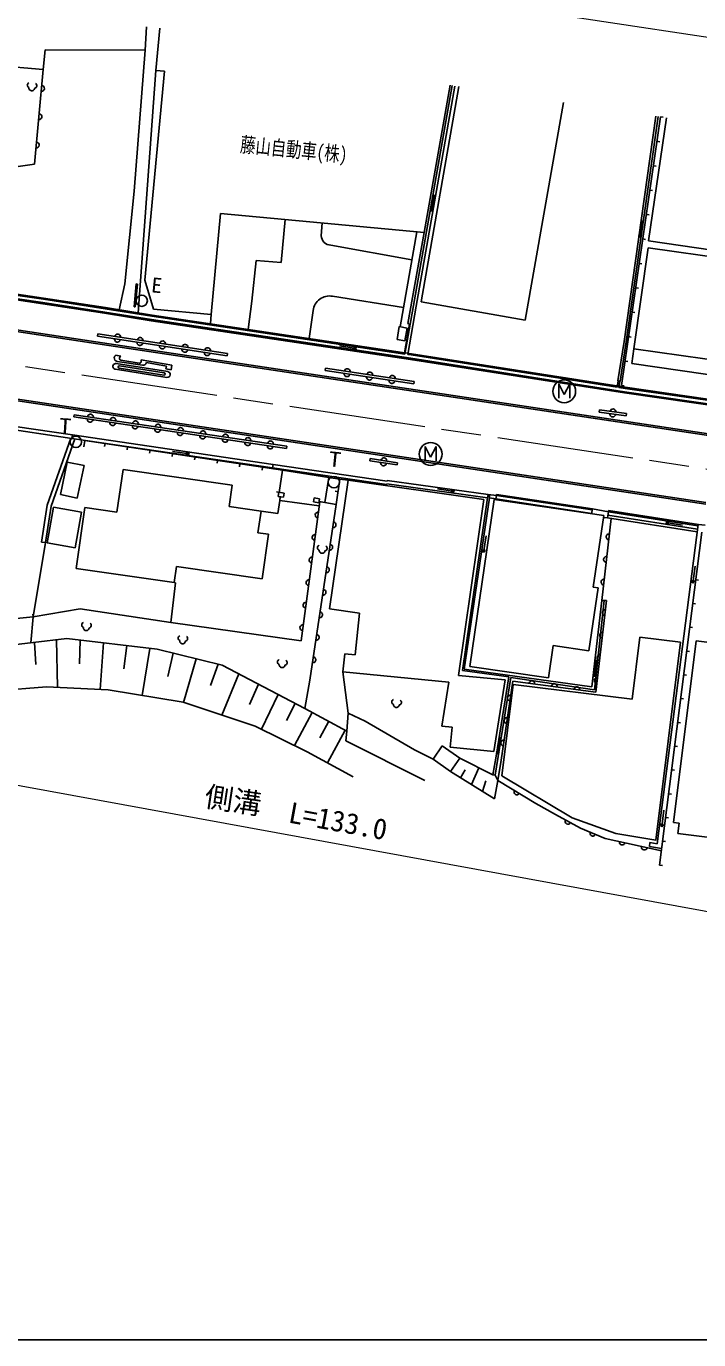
# Model space of a CAD drawing. Units: millimetres, scale not verified. Extents: x 40000 to 680000, y 20000 to 380000.
# Drawn here: x 100628 to 159768, y 205000 to 320490 of the extents above; entities that cross this region are included whole.
import ezdxf
from ezdxf.enums import TextEntityAlignment as Align

# ---------------------------------------------------------------- set-up
doc = ezdxf.new("R2010")
doc.units = ezdxf.units.MM
doc.header["$LTSCALE"] = 1000
doc.linetypes.add('CHAIN', pattern=[18.5, 12, -1.5, 3.5, -1.5])
for name, color, linetype, lineweight in [('M-BGD', 7, 'Continuous', 25), ('M-BMK', 2, 'CHAIN', 13), ('M-STR-HTXT', 7, 'Continuous', 13), ('M-TTL-BAND', 7, 'Continuous', 25)]:
    doc.layers.add(name, color=color, linetype=linetype, lineweight=lineweight)
doc.styles.add('ＭＳ ゴシック', font='')
doc.styles.get('ＭＳ ゴシック').set_extended_font_data('MS Gothic')

msp = doc.modelspace()

# ---------------------------------------------------------------- linework, layer by layer
at = {"layer": 'M-BGD'}
for p, q in [((111089, 318391), (111212, 320429)), ((112024, 316613), (112372, 320320)), ((102282, 318421), (102124, 316694)), ((111089, 318391), (102282, 318421)), ((110106, 305979), (111089, 318391)), ((102124, 316694), (97752, 317050)), ((101362, 308376), (102124, 316694)), ((110467, 295294), (112024, 316613)), ((111053, 298156), (112776, 316543)), ((112776, 316543), (112024, 316613)), ((137901, 315297), (135628, 302356)), ((134682, 295925), (138080, 315276)), ((134928, 295881), (138327, 315233)), ((135345, 296268), (138666, 315182)), ((147876, 313799), (144514, 294658)), ((152964, 288905), (156400, 312521)), ((153199, 292777), (155994, 312581)), ((156192, 312551), (153397, 292748)), ((156925, 312441), (155338, 301635)), ((156400, 312521), (156648, 312485)), ((156400, 312521), (156648, 312485)), ((156088, 310374), (156336, 310338)), ((92144, 307039), (101362, 308376)), ((155776, 308227), (156023, 308191)), ((155463, 306080), (155711, 306044)), ((109306, 297848), (110106, 305979)), ((136516, 305666), (136258, 304189)), ((117708, 304035), (116874, 295134)), ((135628, 302356), (117708, 304035)), ((136257, 304189), (136186, 304430)), ((136186, 304430), (136407, 304391)), ((136407, 304391), (136257, 304189)), ((155151, 303933), (155398, 303897)), ((123033, 299712), (123408, 303501)), ((126653, 303197), (126576, 302075)), ((154804, 303403), (154592, 301918)), ((134974, 302417), (133513, 294062)), ((135628, 302356), (134179, 294348)), ((154591, 301918), (154512, 302156)), ((154512, 302156), (154735, 302125)), ((154735, 302125), (154591, 301918)), ((154839, 301786), (155086, 301750)), ((155338, 301635), (164018, 300359)), ((127415, 301255), (134542, 299944)), ((154058, 292140), (155330, 301008)), ((155330, 301008), (170751, 298797)), ((120479, 296307), (120837, 299898)), ((120837, 299898), (123033, 299712)), ((154526, 299639), (154774, 299603)), ((86210, 298408), (102072, 296095)), ((86225, 298507), (102087, 296194)), ((86268, 298804), (102131, 296491)), ((86283, 298903), (102146, 296590)), ((111809, 295608), (111053, 298156)), ((108785, 295565), (109306, 297848)), ((110114, 295815), (110300, 297833)), ((110399, 297823), (110213, 295806)), ((110300, 297833), (110399, 297823)), ((154214, 297492), (154461, 297456)), ((106718, 292607), (85885, 295744)), ((85908, 295893), (106740, 292756)), ((102072, 296095), (107517, 295263)), ((102087, 296194), (107532, 295362)), ((102131, 296491), (107579, 295659)), ((102146, 296590), (107594, 295757)), ((107579, 295659), (111684, 294996)), ((107594, 295757), (111699, 295095)), ((110213, 295806), (110114, 295815)), ((120138, 293834), (120479, 296307)), ((133809, 295755), (127553, 296756)), ((133926, 291673), (134682, 295925)), ((134173, 291636), (134928, 295881)), ((144514, 294658), (135345, 296268)), ((107517, 295263), (111623, 294601)), ((107532, 295362), (111638, 294699)), ((111623, 294601), (134422, 291195)), ((111638, 294699), (134437, 291293)), ((111684, 294996), (133926, 291673)), ((111699, 295095), (134497, 291689)), ((116874, 295134), (111809, 295608)), ((116874, 295134), (116823, 294358)), ((125853, 295512), (125501, 293033)), ((153902, 295345), (154149, 295309)), ((106914, 293435), (106884, 293237)), ((118329, 291709), (106914, 293435)), ((133232, 292940), (133426, 294077)), ((133426, 294077), (134115, 293959)), ((134324, 294305), (133898, 291778)), ((134115, 293959), (133921, 292823)), ((134179, 294348), (134324, 294305)), ((150855, 285978), (106718, 292607)), ((106740, 292756), (150877, 286127)), ((106884, 293237), (118299, 291512)), ((128173, 292378), (129656, 292152)), ((129416, 292074), (129450, 292297)), ((129450, 292297), (129656, 292152)), ((133921, 292823), (133232, 292940)), ((152661, 289311), (153199, 292777)), ((153397, 292748), (152859, 289281)), ((153589, 293198), (153837, 293162)), ((108931, 291493), (108504, 291559)), ((108635, 291539), (108934, 291492)), ((110566, 290877), (108953, 291128)), ((113427, 290690), (110724, 291162)), ((118299, 291512), (118329, 291709)), ((129656, 292152), (129416, 292074)), ((134173, 291636), (134482, 291590)), ((134422, 291195), (153229, 288254)), ((134437, 291293), (153243, 288353)), ((134482, 291590), (152600, 288757)), ((134497, 291689), (153303, 288749)), ((153277, 291052), (153524, 291015)), ((154058, 292140), (153870, 290832)), ((169479, 289928), (154058, 292140)), ((113003, 289621), (108467, 290326)), ((113081, 290125), (108546, 290830)), ((110845, 290679), (108628, 291024)), ((112724, 289819), (108793, 290430)), ((112755, 290021), (108825, 290632)), ((112951, 290618), (111193, 290925)), ((112951, 290618), (112911, 290358)), ((113365, 290287), (112911, 290358)), ((126933, 290418), (126903, 290220)), ((126903, 290220), (134715, 289047)), ((134744, 289245), (126933, 290418)), ((153870, 290832), (169291, 288620)), ((134715, 289047), (134744, 289245)), ((147450, 289041), (147933, 288124)), ((147450, 287784), (147450, 289041)), ((147933, 288124), (148417, 289042)), ((148417, 289042), (148417, 287787)), ((152600, 288757), (152686, 289308)), ((152859, 289281), (152661, 289311)), ((152834, 289285), (152748, 288734)), ((152748, 288734), (153288, 288650)), ((152964, 288905), (153212, 288869)), ((153303, 288749), (168824, 286519)), ((98495, 287772), (141668, 281281)), ((141691, 281429), (98517, 287921)), ((153229, 288254), (168751, 286024)), ((153243, 288353), (168766, 286123)), ((153288, 288650), (168809, 286420)), ((151037, 286751), (151010, 286553)), ((151010, 286553), (153397, 286231)), ((153424, 286429), (151037, 286751)), ((153397, 286231), (153424, 286429)), ((92621, 286042), (104638, 284255)), ((92665, 286339), (104682, 284552)), ((104851, 286337), (104822, 286139)), ((104822, 286139), (123503, 283366)), ((123533, 283564), (104851, 286337)), ((169400, 283180), (150855, 285978)), ((150877, 286127), (169423, 283328)), ((104548, 284268), (102469, 278392)), ((104901, 284216), (102809, 278306)), ((104682, 284552), (104638, 284255)), ((122294, 281656), (104638, 284255)), ((122338, 281953), (104682, 284552)), ((105692, 283497), (105782, 284064)), ((105782, 284064), (123173, 281445)), ((107556, 283797), (107519, 283550)), ((109533, 283499), (109496, 283252)), ((111511, 283201), (111474, 282954)), ((113486, 283114), (114969, 282891)), ((114730, 282814), (114763, 283036)), ((114763, 283036), (114969, 282891)), ((123503, 283366), (123533, 283564)), ((135707, 283530), (136191, 282614)), ((135707, 282273), (135707, 283530)), ((136191, 282614), (136674, 283532)), ((136674, 283532), (136674, 282277)), ((103631, 279312), (104229, 282166)), ((104229, 282166), (105711, 281855)), ((105711, 281855), (105112, 279001)), ((113489, 282903), (113452, 282656)), ((114969, 282891), (114730, 282814)), ((115467, 282605), (115429, 282358)), ((117444, 282308), (117407, 282060)), ((119422, 282010), (119385, 281763)), ((122338, 281953), (122294, 281656)), ((132370, 280482), (122338, 281953)), ((130878, 282475), (130848, 282278)), ((130848, 282278), (133232, 281917)), ((133262, 282115), (130878, 282475)), ((133232, 281917), (133262, 282115)), ((109135, 281520), (108594, 277759)), ((118734, 280139), (109135, 281520)), ((121400, 281712), (121362, 281465)), ((132326, 280185), (122294, 281656)), ((123173, 281445), (122881, 279507)), ((127228, 280826), (123173, 281445)), ((127228, 280826), (126884, 278610)), ((127228, 280826), (128211, 280673)), ((128211, 280673), (127881, 278449)), ((128211, 280673), (128938, 280586)), ((141668, 281281), (160381, 278468)), ((160403, 278616), (141691, 281429)), ((118462, 278251), (118734, 280139)), ((122881, 279507), (122634, 279544)), ((122782, 279150), (122838, 279514)), ((122838, 279514), (123300, 279443)), ((127304, 269253), (128938, 280586)), ((128046, 279561), (127799, 279598)), ((128938, 280586), (140861, 278867)), ((132338, 280263), (132326, 280185)), ((141204, 279033), (132338, 280263)), ((132381, 280560), (132370, 280482)), ((141245, 279330), (132381, 280560)), ((136791, 279805), (138276, 279589)), ((138037, 279510), (138069, 279732)), ((138276, 279589), (138037, 279510)), ((138069, 279732), (138276, 279589)), ((102469, 278392), (101961, 275141)), ((105112, 279001), (103631, 279312)), ((122916, 278792), (122758, 277642)), ((123244, 279079), (122782, 279150)), ((122916, 278792), (122962, 279122)), ((126397, 278313), (122916, 278792)), ((123300, 279443), (123244, 279079)), ((126447, 278680), (124789, 266448)), ((125576, 262993), (127881, 278449)), ((125896, 278661), (125954, 279018)), ((126366, 278584), (125896, 278661)), ((125954, 279018), (126424, 278941)), ((126424, 278941), (126366, 278584)), ((126383, 278690), (126423, 278937)), ((127881, 278449), (126383, 278690)), ((140861, 278867), (138632, 263414)), ((141204, 279033), (138981, 263840)), ((141353, 279013), (139151, 263968)), ((141785, 278885), (139636, 264200)), ((141245, 279330), (141204, 279033)), ((141978, 279232), (141245, 279330)), ((141936, 278935), (141353, 279013)), ((151411, 277476), (141785, 278885)), ((141978, 279232), (141936, 278935)), ((141936, 278935), (150354, 277661)), ((141978, 279232), (141993, 279331)), ((141978, 279232), (150399, 277957)), ((141993, 279331), (150414, 278056)), ((102809, 278306), (102307, 275087)), ((103020, 278195), (102466, 275071)), ((105488, 277756), (103020, 278195)), ((104933, 274633), (105488, 277756)), ((105781, 278163), (105013, 272822)), ((108594, 277759), (105781, 278163)), ((121277, 277846), (118462, 278251)), ((121005, 275953), (121277, 277846)), ((122758, 277642), (121277, 277846)), ((150414, 278056), (150349, 277631)), ((150414, 278056), (151818, 277788)), ((150489, 271171), (151411, 277476)), ((152053, 277213), (151250, 270002)), ((151736, 277263), (151387, 277310)), ((151818, 277788), (151736, 277263)), ((151736, 277263), (159628, 276030)), ((151772, 277492), (159657, 276260)), ((151818, 277788), (151838, 277917)), ((151818, 277788), (159695, 276558)), ((151838, 277917), (159751, 276681)), ((159712, 276687), (156100, 248604)), ((158346, 276620), (156865, 276863)), ((156866, 276863), (157106, 276938)), ((157069, 276715), (156866, 276863)), ((157106, 276938), (157069, 276715)), ((159751, 276681), (160347, 276615)), ((101239, 268556), (102307, 275087)), ((101961, 275141), (102307, 275087)), ((102466, 275071), (104933, 274633)), ((121944, 275818), (121005, 275953)), ((121380, 271894), (121944, 275818)), ((141084, 275693), (140837, 274213)), ((156323, 246738), (160042, 276011)), ((140837, 274213), (140763, 274454)), ((140763, 274454), (140985, 274417)), ((140985, 274417), (140837, 274213)), ((105013, 272822), (113637, 271582)), ((113637, 271582), (113838, 272979)), ((113838, 272979), (121380, 271894)), ((159443, 273009), (159259, 271520)), ((113755, 271565), (113354, 268069)), ((113637, 271582), (113755, 271565)), ((159259, 271520), (159175, 271758)), ((159175, 271758), (159398, 271730)), ((159398, 271730), (159259, 271520)), ((159511, 271829), (159759, 271798)), ((150101, 265570), (150912, 271109)), ((150912, 271109), (150489, 271171)), ((105354, 269258), (101239, 268556)), ((113354, 268069), (105354, 269258)), ((129921, 268876), (127304, 269253)), ((150365, 262409), (151250, 270002)), ((150590, 262136), (151461, 269996)), ((151659, 269990), (150726, 261933)), ((151250, 270002), (151659, 269990)), ((159245, 269738), (159493, 269707)), ((101239, 268556), (83007, 266705)), ((101239, 268556), (101038, 266284)), ((101239, 268556), (101213, 268805)), ((113354, 268069), (124789, 266448)), ((129565, 265218), (129921, 268876)), ((158979, 267647), (159227, 267616)), ((98242, 265962), (104204, 266650)), ((101338, 266319), (101480, 264369)), ((103281, 266543), (103375, 262366)), ((104204, 266650), (112126, 265714)), ((105356, 266514), (105299, 264425)), ((107431, 266269), (107129, 262186)), ((109463, 266029), (109220, 263996)), ((111496, 265789), (110809, 261656)), ((112126, 265714), (117847, 264314)), ((146545, 263189), (146961, 266029)), ((146961, 266029), (150101, 265570)), ((154579, 266765), (153907, 261322)), ((158153, 266323), (154579, 266765)), ((156002, 248914), (158153, 266323)), ((157558, 250473), (159548, 266449)), ((159548, 266449), (168767, 265301)), ((113544, 265367), (113079, 263325)), ((115579, 264869), (114443, 261044)), ((128475, 263717), (128630, 265309)), ((128630, 265309), (129565, 265218)), ((150771, 264771), (150596, 263281)), ((158714, 265556), (158962, 265525)), ((117517, 264395), (116832, 262521)), ((119314, 263548), (117840, 259924)), ((117847, 264314), (125128, 260510)), ((137791, 262810), (128475, 263717)), ((128927, 260106), (128475, 263717)), ((138632, 263414), (142753, 263013)), ((138981, 263840), (143059, 263273)), ((139151, 263968), (150365, 262409)), ((139636, 264200), (146545, 263189)), ((150596, 263281), (150510, 263518)), ((150510, 263518), (150734, 263492)), ((150734, 263492), (150596, 263281)), ((158448, 263466), (158696, 263434)), ((97881, 262057), (102415, 262412)), ((102415, 262412), (107842, 262152)), ((121048, 262642), (120256, 260853)), ((125576, 262993), (125128, 260510)), ((137166, 258952), (137791, 262810)), ((142753, 263013), (141735, 256729)), ((143059, 263273), (141944, 256322)), ((142141, 256290), (143253, 263224)), ((143406, 262917), (142393, 255969)), ((143447, 262614), (142456, 254583)), ((143253, 263224), (150590, 262136)), ((150726, 261933), (143406, 262917)), ((153907, 261322), (143447, 262614)), ((107842, 262152), (114418, 261053)), ((114418, 261053), (120760, 258961)), ((122781, 261736), (121319, 258685)), ((158183, 261375), (158431, 261343)), ((124281, 260953), (123510, 259447)), ((125776, 260161), (124227, 257250)), ((125128, 260510), (128829, 258517)), ((128829, 258517), (128926, 260106)), ((128926, 260106), (130435, 259382)), ((120760, 258961), (125334, 256704)), ((127227, 259380), (126449, 257926)), ((130435, 259382), (134760, 256881)), ((138081, 258863), (137166, 258952)), ((137909, 257101), (138081, 258863)), ((157917, 259284), (158165, 259252)), ((128679, 258598), (127129, 255719)), ((128829, 258517), (128724, 257667)), ((128724, 257667), (135673, 254171)), ((142306, 257970), (142065, 256490)), ((125334, 256704), (129380, 254484)), ((134760, 256881), (136399, 256043)), ((137213, 257208), (136399, 256043)), ((138759, 256128), (137213, 257208)), ((141735, 256729), (137909, 257101)), ((142065, 256490), (141990, 256730)), ((141990, 256730), (142212, 256694)), ((142212, 256694), (142065, 256490)), ((157651, 257193), (157899, 257161)), ((136399, 256043), (137945, 254963)), ((137945, 254963), (138759, 256128)), ((138759, 256128), (141671, 254676)), ((139796, 253814), (140436, 255292)), ((141944, 256322), (141671, 254676)), ((141869, 254643), (142141, 256290)), ((142393, 255969), (142095, 254176)), ((137946, 254965), (141810, 252562)), ((138820, 254421), (139230, 255100)), ((140755, 253218), (141046, 254152)), ((141671, 254676), (141869, 254643)), ((141810, 252562), (142095, 254176)), ((141869, 254643), (142095, 254176)), ((142095, 254176), (145449, 252158)), ((142456, 254583), (148627, 250892)), ((157386, 255102), (157634, 255070)), ((157120, 253011), (157368, 252979)), ((145449, 252158), (147177, 251175)), ((147177, 251175), (149364, 249984)), ((148627, 250892), (152488, 249518)), ((156711, 251574), (156527, 250085)), ((156855, 250920), (157103, 250888)), ((149364, 249984), (151539, 249083)), ((152488, 249518), (156002, 248914)), ((156528, 250085), (156443, 250322)), ((156443, 250322), (156667, 250295)), ((156667, 250295), (156528, 250085)), ((158051, 250412), (157558, 250473)), ((157938, 249506), (158051, 250412)), ((163718, 248786), (157938, 249506)), ((151539, 249083), (156480, 247974)), ((155481, 248707), (155424, 248361)), ((155424, 248361), (156507, 248182)), ((156100, 248604), (155481, 248707)), ((156589, 248829), (156837, 248798)), ((156323, 246738), (156571, 246707))]:
    msp.add_line(p, q, dxfattribs=at)
msp.add_lwpolyline([(112911, 290358), (113365, 290287), (113427, 290690)], dxfattribs=at)
msp.add_lwpolyline([(112911, 290358), (113365, 290287), (113427, 290690)], dxfattribs=at)
for centre, radius in [((110783, 296357), 500), ((147937, 288389), 1000), ((104993, 283946), 500), ((136194, 282878), 1000), ((127681, 280402), 500), ((141319, 279157), 75)]:
    msp.add_circle(centre, radius, dxfattribs=at)
for centre, radius, start, end in [((100940, 315310), 228, 110.43003, 249.67716), ((101333, 315271), 228, 279.00882, 58.25596), ((101115, 315072), 255, 174.34299, 354.34299), ((101972, 315025), 250, 264.76828, 84.76825), ((101744, 312535), 250, 264.76828, 84.76825), ((101516, 310046), 250, 264.76828, 84.76825), ((127395, 302073), 818, 179.8501, 271.501), ((127310, 295305), 1471, 80.47834, 171.89493), ((108667, 293170), 250, 351.40375, 171.40375), ((108637, 292972), 250, 171.40375, 351.40376), ((110615, 292673), 250, 171.40375, 351.40376), ((110645, 292871), 250, 351.40375, 171.40375), ((112592, 292374), 250, 171.40375, 351.40376), ((112622, 292572), 250, 351.40375, 171.40375), ((114600, 292273), 250, 351.40375, 171.40375), ((116577, 291974), 250, 351.40375, 171.40375), ((108675, 291326), 306, 171.1571, 261.15712), ((108624, 291334), 255, 118.027, 171.1571), ((108977, 291279), 153, 171.1571, 261.1571), ((109128, 291256), 306, 129.34678, 171.1571), ((110438, 291052), 306, 351.1571, 21.15713), ((114570, 292075), 250, 171.40375, 351.40376), ((116547, 291776), 250, 171.40375, 351.40376), ((108507, 290578), 255, 81.1571, 261.1571), ((108809, 290531), 102, 81.1571, 261.1571), ((109128, 291256), 306, 261.15707, 261.15713), ((110438, 291052), 306, 261.10539, 261.2088), ((110590, 291028), 153, 261.1571, 351.1571), ((110892, 290981), 306, 261.13052, 349.41187), ((112740, 289920), 102, 261.1571, 81.1571), ((113042, 289873), 255, 261.1571, 81.1571), ((128832, 289931), 250, 171.4621, 351.46211), ((128861, 290128), 250, 351.4621, 171.4621), ((130839, 289831), 250, 351.4621, 171.4621), ((130810, 289634), 250, 171.4621, 351.46211), ((132788, 289337), 250, 171.4621, 351.46211), ((132817, 289535), 250, 351.4621, 171.4621), ((152204, 286392), 250, 172.3205, 352.32051), ((152231, 286590), 250, 352.32053, 172.3205), ((106250, 285927), 250, 171.55695, 351.55694), ((106279, 286125), 250, 351.55695, 171.55695), ((108228, 285633), 250, 171.55695, 351.55694), ((108258, 285831), 250, 351.55695, 171.55695), ((110206, 285340), 250, 171.55695, 351.55694), ((110236, 285537), 250, 351.55695, 171.55695), ((112214, 285244), 250, 351.55695, 171.55695), ((112185, 285046), 250, 171.55695, 351.55694), ((114163, 284752), 250, 171.55695, 351.55694), ((114193, 284950), 250, 351.55695, 171.55695), ((116142, 284459), 250, 171.55695, 351.55694), ((116171, 284657), 250, 351.55695, 171.55695), ((118120, 284165), 250, 171.55695, 351.55694), ((118149, 284363), 250, 351.55695, 171.55695), ((120128, 284069), 250, 351.55695, 171.55695), ((120098, 283871), 250, 171.55695, 351.55694), ((122077, 283578), 250, 171.55695, 351.55694), ((122106, 283776), 250, 351.55695, 171.55695), ((132041, 282097), 250, 171.39515, 351.39515), ((132071, 282295), 250, 351.39515, 171.39515), ((126291, 277518), 250, 82.2836, 262.2836), ((127614, 276655), 250, 261.51866, 81.51867), ((126022, 275536), 250, 82.2836, 262.2836), ((127319, 274677), 250, 261.51866, 81.51867), ((151873, 275595), 250, 83.64832, 263.64833), ((125754, 273554), 250, 82.2836, 262.2836), ((126466, 274640), 228, 110.43003, 249.67716), ((126641, 274401), 255, 174.34299, 354.34299), ((126859, 274601), 228, 279.00882, 58.25596), ((151652, 273607), 250, 83.64832, 263.64833), ((127024, 272699), 250, 261.51866, 81.51867), ((125485, 271573), 250, 82.2836, 262.2836), ((151431, 271620), 250, 83.64832, 263.64833), ((126729, 270721), 250, 261.51866, 81.51867), ((125217, 269591), 250, 82.2836, 262.2836), ((151538, 268941), 250, 83.3964, 263.3964), ((105728, 267844), 228, 110.43003, 249.67716), ((106121, 267806), 228, 279.00882, 58.25596), ((126434, 268743), 250, 261.51866, 81.51867), ((105903, 267606), 255, 174.34299, 354.34299), ((114203, 266686), 228, 110.43003, 249.67716), ((114595, 266647), 228, 279.00882, 58.25596), ((124948, 267609), 250, 82.2836, 262.2836), ((126139, 266765), 250, 261.51866, 81.51867), ((151308, 266955), 250, 83.3964, 263.3964), ((114377, 266447), 255, 174.34299, 354.34299), ((122953, 264586), 228, 110.43003, 249.67716), ((123346, 264548), 228, 279.00882, 58.25596), ((125844, 264787), 250, 261.51866, 81.51867), ((151078, 264968), 250, 83.3964, 263.3964), ((123128, 264348), 255, 174.34299, 354.34299), ((145085, 262692), 250, 352.34104, 172.34104), ((147067, 262425), 250, 352.34104, 172.34104), ((149049, 262158), 250, 352.34104, 172.34104), ((150848, 262981), 250, 83.3964, 263.3964), ((133004, 261082), 228, 110.43003, 249.67716), ((133397, 261043), 228, 279.00882, 58.25596), ((143189, 261422), 250, 81.70633, 261.70635), ((133179, 260843), 255, 174.34299, 354.34299), ((142901, 259443), 250, 81.70633, 261.70635), ((142612, 257464), 250, 81.70633, 261.70635), ((143773, 253167), 250, 148.96967, 328.96966), ((148272, 250580), 250, 151.42231, 331.4223), ((150453, 249534), 250, 157.50153, 337.50153), ((153035, 248748), 250, 167.35428, 347.35428), ((154986, 248310), 250, 167.35428, 347.35428)]:
    msp.add_arc(centre, radius, start, end, dxfattribs=at)
at = {"layer": 'M-BMK'}
msp.add_line((68918, 295319), (244818, 268919), dxfattribs=at)
at = {"layer": 'M-STR-HTXT'}
for p, q in [((74495, 332537), (206528, 312598)), ((62749, 260573), (192650, 236768))]:
    msp.add_line(p, q, dxfattribs=at)
at = {"layer": 'M-TTL-BAND'}
msp.add_line((40000, 205000), (579000, 205000), dxfattribs=at)

# ---------------------------------------------------------------- texts
at = {"layer": 'M-BGD', "style": 'ＭＳ ゴシック'}
for s, rotation, width, p in [('藤山自動車(株)', 354.343, 0.75, (119355, 309070)), ('E', 354.343, 1.05, (111532, 296712)), ('T', 356.417, 1.2, (103452, 284337)), ('T', 354.343, 1.2, (127133, 281416))]:
    msp.add_text(s, height=1320, rotation=rotation, dxfattribs=dict(at, width=width)).set_placement(p, align=Align.BOTTOM_LEFT)
at = {"layer": 'M-STR-HTXT', "style": 'ＭＳ ゴシック'}
msp.add_text('側溝', height=1833, rotation=351.42, dxfattribs=at).set_placement((116136, 251370), align=Align.BOTTOM_LEFT)
msp.add_text('L=133.0', height=1833, rotation=349.616, dxfattribs=at).set_placement((127790, 249162), align=Align.BOTTOM_CENTER)

doc.saveas('drawing.dxf')
